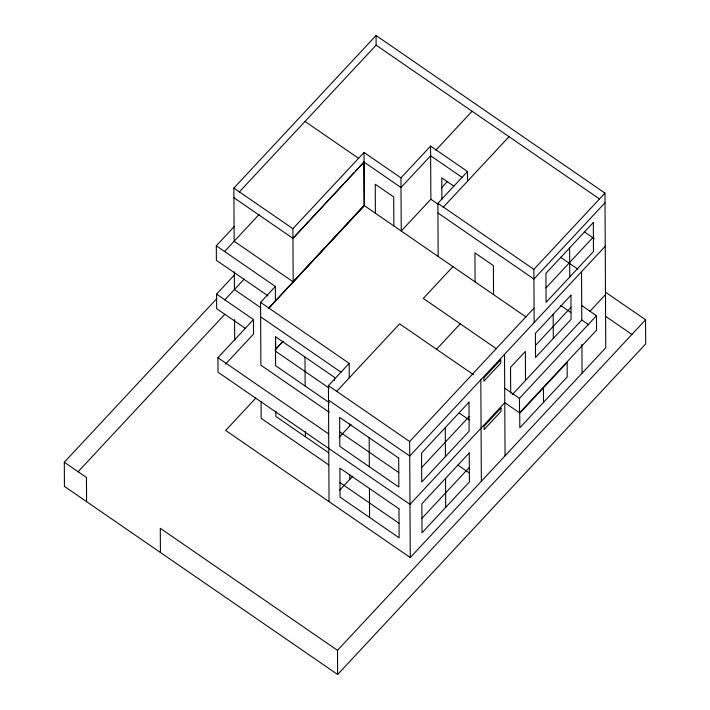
<?xml version="1.0" encoding="UTF-8"?>
<svg xmlns="http://www.w3.org/2000/svg" width="710" height="710" viewBox="0 0 710 710"><rect width="100%" height="100%" fill="white"/><g stroke="black" fill="none" stroke-linecap="round" stroke-linejoin="round"><path stroke-width="1.06" d="M329.404 412.368L260.898 365.197L260.57 302.362L275.338 286.441L216.31 245.802L234.087 226.73M467.553 181.174L467.499 171.509L430.579 146.091L430.863 199.253L401.239 231.034L400.964 177.873L364.044 152.455L364.319 205.616L268.797 308.122L275.418 300.942L275.338 286.441M233.936 197.735L292.946 238.365L343.533 183.934M345.042 182.31L354.104 172.557M355.612 170.932L363.919 161.995L401.008 187.538L430.633 155.756L462.148 177.456M268.779 308.113L364.141 205.492L363.919 161.995M255.84 398.079L225.673 430.438L410.265 557.536L605.763 347.758L604.955 193.102L376.069 35.5L233.883 188.07L234.158 241.231L293.23 281.897L364.141 205.492L526.021 316.953M239.226 192.055L376.114 45.165L376.069 35.5M224.537 251.562L259.123 214.447M245.456 328.473L216.639 308.628L216.568 294.135L234.335 275.063M605.364 292.094L645.567 319.775L645.692 343.942L337.632 674.5L64.432 486.394L64.308 462.228L216.834 298.573M224.786 299.886L244.249 279.012M293.177 281.861L292.893 228.7L364.044 152.455M292.946 238.365L364.097 162.12M77.985 471.857L224.804 314.308M581.712 305.522L596.48 315.693L596.56 330.194L519.542 412.829L504.774 402.668L409.989 504.375L218.014 372.191L217.934 357.689L253.488 319.553L216.568 294.135M225.576 364.079L253.559 334.046L253.488 319.553M400.964 177.873L430.579 146.091M435.913 150.094L472.106 111.257M274.974 350.092L283.095 341.341L275.684 349.284L275.622 337.206M441.416 187.928L447.451 181.449M438.159 256.461L437.884 203.291L467.499 171.509M443.111 207.4L509.026 136.675M329.049 501.615L328.437 385.619L349.178 363.369L260.57 302.362M336.664 391.379L399.606 323.84L473.597 374.782M452.927 266.623L423.302 298.413L496.388 348.734M339.131 437.324L351.006 424.589M436.526 349.258L460.222 323.831M534.142 322.553L533.867 269.383L604.955 193.102M605.009 202.767L533.92 279.048L437.928 212.964M339.416 490.486L352.79 476.135M545.999 287.861L593.391 236.998M410.265 557.536L409.661 441.549L534.071 308.051M605.24 246.263L409.732 456.042L328.517 400.12M421.66 467.544L469.053 416.69M535.455 345.442L571 307.297M512.185 394.716L581.792 320.024L581.534 271.69M589.939 311.282L605.488 294.597M519.542 412.829L519.471 398.337L596.48 315.693M421.944 518.282L469.337 467.428M337.632 674.5L337.498 650.333L645.567 319.775M376.114 45.165L599.577 199.031M584.25 231.815L594.288 238.729M560.545 257.242L577.887 269.179M453.947 186.251L441.789 177.882L441.895 199.359M605.488 316.261L631.989 334.499M437.884 203.291L533.867 269.383M430.863 199.253L438.531 204.533M305.025 121.445L358.479 158.259M560.802 305.575L570.84 312.48M581.792 320.024L588.741 324.807M233.883 188.07L292.893 228.7M504.703 388.166L519.471 398.337M459.379 413.149L469.328 420M268.149 295.946L216.39 260.304L216.31 245.802M260.748 307.687L234.415 289.556L234.318 271.788M260.65 316.864L341.031 372.209M457.852 465.068L469.603 473.162M328.437 385.619L409.661 441.549M275.542 351.193L329.236 388.175M329.316 402.668L275.613 365.694L275.462 336.7L334.534 377.374L334.552 380.48M339.708 431.884L398.78 472.558M217.934 357.689L328.695 433.952M328.686 452.802L275.879 416.442L275.853 411.267M328.774 464.899L261.182 418.359L261.094 401.745M339.983 482.631L399.047 523.305M64.308 462.228L86.46 477.484L86.584 501.642M337.498 650.333L160.3 528.32L160.424 552.486M581.916 344.385L582.067 373.185M569.624 247.932L569.775 276.927M553.161 314.29L553.294 338.457M543.443 387.873L543.514 402.366M525.515 380.418L525.356 351.414L510.552 367.31L510.685 393.083M504.526 354.334L505.059 455.829M493.539 294.588L493.379 265.593L474.928 252.875L475.079 281.879M480.83 379.761L481.353 481.256M445.276 427.615L445.436 456.619M445.56 478.354L445.711 507.348M393.855 225.957L393.704 196.954L375.244 184.245L375.395 213.24M369.173 437.724L369.324 466.718M369.44 488.471L369.59 517.466M349.178 363.369L349.249 377.871M349.489 424.003L349.506 426.204M349.755 474.937L349.781 479.365M304.998 357.032L305.149 386.036M305.389 431.6L305.415 436.774M234.575 319.464L234.682 340.507M593.32 222.505L545.928 273.359L546.079 302.353L593.471 251.5L593.32 222.505M500.754 359.81L483.838 377.96L483.856 381.208L500.763 363.058L500.754 359.81M468.982 402.188L421.58 453.042L421.74 482.046L469.132 431.183L468.982 402.188M570.938 295.218L535.393 333.363L535.517 357.52L571.062 319.385L570.938 295.218M501.003 408.046L484.096 426.186L484.113 429.541L501.02 411.401L501.003 408.046M469.257 452.927L421.864 503.78L422.015 532.784L469.416 481.921L469.257 452.927M567.139 362.437L519.738 413.3L519.818 427.793L567.21 376.939L567.139 362.437M398.7 458.056L339.637 417.391L339.788 446.386L398.86 487.06L398.7 458.056M398.976 508.804L339.904 468.13L340.055 497.133L399.127 537.798L398.976 508.804"/></g></svg>
